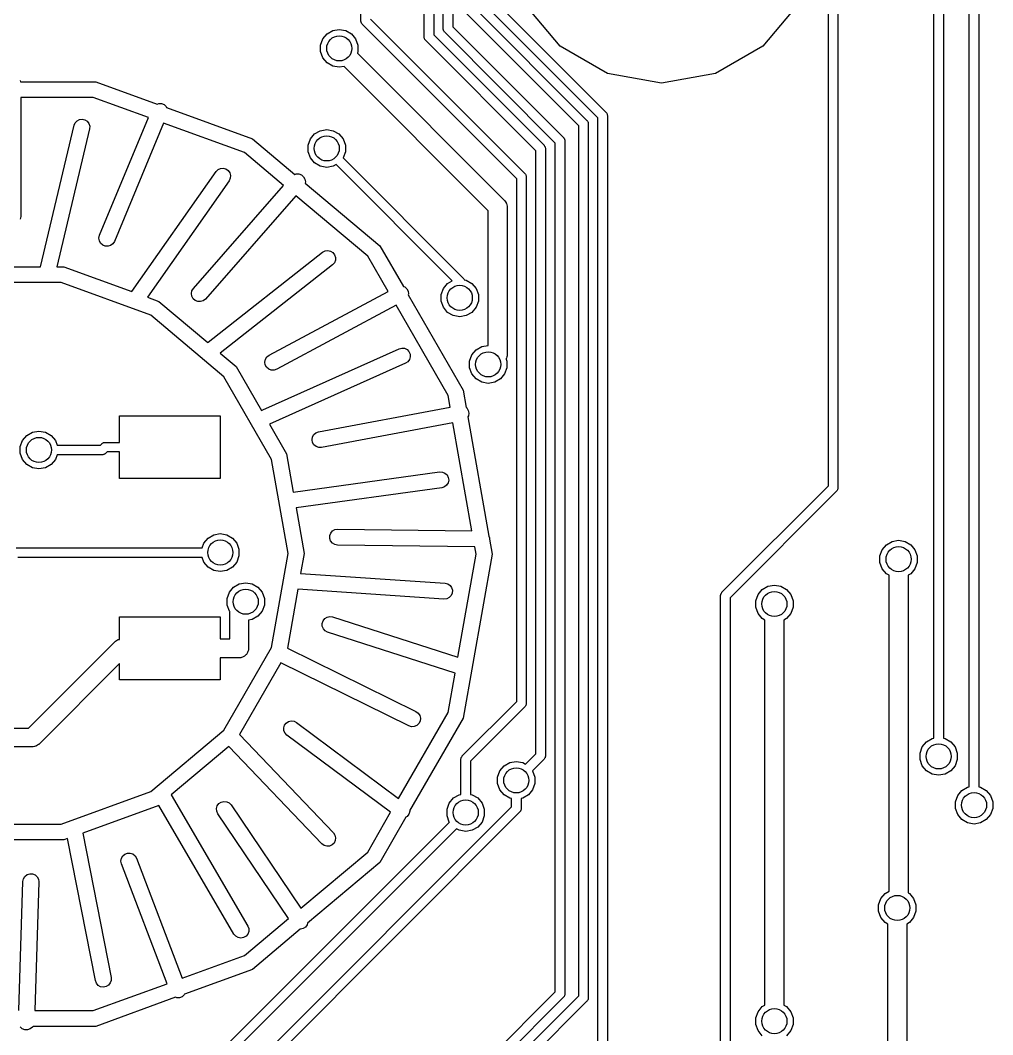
# Model space of a CAD drawing. Extents: x 0 to 100, y -163 to 0.
# Drawn here: x 37.3 to 52.77, y -120.14 to -104.01 of the extents above; entities that cross this region are included whole.
import ezdxf

# ---------------------------------------------------------------- set-up
doc = ezdxf.new("R2010")
doc.units = 0
doc.header["$MEASUREMENT"] = 0
doc.layers.add('BLACK', color=7, linetype='CONTINUOUS')

msp = doc.modelspace()

# ---------------------------------------------------------------- linework, layer by layer
at = {"layer": 'Black'}
for p, q in [((42.7185, -104.023), (42.7185, -96.2527)), ((43.723, -104.276), (43.723, -98.0571)), ((43.8754, -98.0887), (43.8754, -104.244)), ((44.0281, -104.149), (44.0281, -98.7283)), ((44.1805, -98.7598), (44.1805, -104.118)), ((50.1551, -111.416), (50.1551, -100.951)), ((50.3075, -100.919), (50.3075, -111.447)), ((51.8336, -115.429), (51.8336, -101.755)), ((51.986, -101.723), (51.986, -115.429)), ((52.3973, -116.204), (52.3973, -101.839)), ((52.5497, -101.808), (52.5497, -116.204)), ((44.8423, -103.7), (46.6184, -105.477)), ((46.1832, -105.689), (44.3556, -103.861)), ((44.4857, -103.776), (46.3133, -105.603)), ((46.4883, -105.562), (44.7122, -103.786)), ((45.8869, -104.422), (45.3267, -103.755)), ((49.6733, -103.755), (49.1131, -104.422)), ((42.7191, -104.027), (42.7185, -104.023)), ((42.7188, -104.03), (42.7191, -104.027)), ((42.7214, -104.04), (42.7188, -104.03)), ((42.7231, -104.049), (42.7214, -104.04)), ((42.7248, -104.052), (42.7231, -104.049)), ((42.8709, -103.992), (45.326, -106.447)), ((42.1793, -104.227), (42.2699, -104.175)), ((42.2699, -104.175), (42.3729, -104.157)), ((42.3729, -104.157), (42.4759, -104.175)), ((42.4759, -104.175), (42.5665, -104.227)), ((42.7256, -104.056), (42.7248, -104.052)), ((42.7314, -104.064), (42.7256, -104.056)), ((42.7363, -104.072), (42.7314, -104.064)), ((42.7389, -104.074), (42.7363, -104.072)), ((42.7408, -104.077), (42.7389, -104.074)), ((45.1959, -106.532), (42.7408, -104.077)), ((44.0287, -104.152), (44.0281, -104.149)), ((44.0284, -104.156), (44.0287, -104.152)), ((44.031, -104.165), (44.0284, -104.156)), ((44.0327, -104.175), (44.031, -104.165)), ((44.0344, -104.178), (44.0327, -104.175)), ((44.0352, -104.181), (44.0344, -104.178)), ((44.041, -104.189), (44.0352, -104.181)), ((44.0459, -104.198), (44.041, -104.189)), ((44.0485, -104.2), (44.0459, -104.198)), ((44.0504, -104.203), (44.0485, -104.2)), ((45.8105, -105.963), (44.0504, -104.203)), ((44.1805, -104.118), (45.9406, -105.878)), ((42.0763, -104.406), (42.1121, -104.308)), ((42.1121, -104.308), (42.1793, -104.227)), ((42.5665, -104.227), (42.6337, -104.308)), ((42.6337, -104.308), (42.6695, -104.406)), ((43.7236, -104.279), (43.723, -104.276)), ((43.7233, -104.282), (43.7236, -104.279)), ((43.7259, -104.292), (43.7233, -104.282)), ((43.7276, -104.302), (43.7259, -104.292)), ((43.7293, -104.305), (43.7276, -104.302)), ((43.7301, -104.308), (43.7293, -104.305)), ((43.7359, -104.316), (43.7301, -104.308)), ((43.7408, -104.325), (43.7359, -104.316)), ((43.7434, -104.327), (43.7408, -104.325)), ((43.7453, -104.329), (43.7434, -104.327)), ((45.501, -106.085), (43.7453, -104.329)), ((43.8754, -104.244), (45.6311, -106)), ((42.0763, -104.51), (42.0763, -104.406)), ((42.1121, -104.609), (42.0763, -104.51)), ((42.6695, -104.51), (42.6609, -104.534)), ((42.6609, -104.534), (44.9993, -106.872)), ((42.6695, -104.406), (42.6695, -104.51)), ((46.6417, -104.858), (45.8869, -104.422)), ((49.1131, -104.422), (48.3583, -104.858)), ((42.1793, -104.689), (42.1121, -104.609)), ((42.2699, -104.741), (42.1793, -104.689)), ((42.3729, -104.759), (42.2699, -104.741)), ((42.4486, -104.746), (42.3729, -104.759)), ((44.7432, -107.041), (42.4486, -104.746)), ((47.5, -105.01), (46.6417, -104.858)), ((48.3583, -104.858), (47.5, -105.01)), ((37.2963, -104.967), (37.3003, -104.989)), ((37.3003, -104.989), (38.5014, -104.989)), ((38.5014, -104.989), (39.4733, -105.343)), ((38.4573, -105.239), (37.304, -105.239)), ((37.304, -105.239), (37.304, -107.13)), ((39.338, -105.56), (38.4573, -105.239)), ((39.4733, -105.343), (39.5006, -105.334)), ((39.5006, -105.334), (39.5447, -105.336)), ((39.5447, -105.336), (39.5854, -105.353)), ((39.5854, -105.353), (39.6179, -105.383)), ((39.6179, -105.383), (39.6258, -105.398)), ((39.6258, -105.398), (40.9905, -105.895)), ((46.6184, -105.477), (46.6203, -105.479)), ((46.6203, -105.479), (46.6229, -105.481)), ((46.6229, -105.481), (46.6278, -105.49)), ((46.6278, -105.49), (46.6336, -105.498)), ((46.6336, -105.498), (46.6344, -105.501)), ((46.6344, -105.501), (46.6361, -105.504)), ((38.1534, -105.681), (38.1709, -105.64)), ((38.1709, -105.64), (38.2011, -105.608)), ((38.2011, -105.608), (38.2406, -105.588)), ((38.2406, -105.588), (38.2844, -105.583)), ((38.2844, -105.583), (38.3273, -105.593)), ((38.3273, -105.593), (38.3641, -105.618)), ((38.3641, -105.618), (38.3905, -105.653)), ((38.3905, -105.653), (38.4031, -105.695)), ((38.5597, -107.431), (39.338, -105.56)), ((39.577, -105.647), (38.7943, -107.529)), ((40.8635, -106.115), (39.577, -105.647)), ((46.3133, -105.603), (46.3152, -105.606)), ((46.3152, -105.606), (46.3178, -105.608)), ((46.3178, -105.608), (46.3227, -105.617)), ((46.3227, -105.617), (46.3285, -105.625)), ((46.3285, -105.625), (46.3293, -105.628)), ((46.3293, -105.628), (46.331, -105.631)), ((46.331, -105.631), (46.3327, -105.641)), ((46.3327, -105.641), (46.3353, -105.65)), ((46.3353, -105.65), (46.335, -105.654)), ((46.335, -105.654), (46.3356, -105.657)), ((46.3356, -105.657), (46.3356, -119.558)), ((46.4883, -134.279), (46.4883, -105.562)), ((46.6361, -105.504), (46.6378, -105.514)), ((46.6378, -105.514), (46.6404, -105.524)), ((46.6404, -105.524), (46.6401, -105.527)), ((46.6401, -105.527), (46.6407, -105.53)), ((46.6407, -105.53), (46.6407, -134.31)), ((37.6199, -107.933), (38.1534, -105.681)), ((38.4006, -105.739), (37.8809, -107.933)), ((38.4031, -105.695), (38.4006, -105.739)), ((41.9129, -105.899), (41.9801, -105.819)), ((41.9801, -105.819), (42.0707, -105.767)), ((42.0707, -105.767), (42.1737, -105.748)), ((42.1737, -105.748), (42.2767, -105.767)), ((42.2767, -105.767), (42.3673, -105.819)), ((42.3673, -105.819), (42.4345, -105.899)), ((46.1832, -119.526), (46.1832, -105.689)), ((40.9905, -105.895), (41.6662, -106.462)), ((41.8771, -105.997), (41.9129, -105.899)), ((42.4345, -105.899), (42.4703, -105.997)), ((45.8105, -119.464), (45.8105, -105.963)), ((45.9406, -105.878), (45.9425, -105.88)), ((45.9425, -105.88), (45.9451, -105.883)), ((45.9451, -105.883), (45.9501, -105.891)), ((45.9501, -105.891), (45.9558, -105.899)), ((45.9558, -105.899), (45.9566, -105.903)), ((45.9566, -105.903), (45.9583, -105.905)), ((45.9583, -105.905), (45.96, -105.915)), ((45.96, -105.915), (45.9626, -105.925)), ((45.9626, -105.925), (45.9623, -105.928)), ((45.9623, -105.928), (45.9629, -105.932)), ((45.9629, -105.932), (45.9629, -119.495)), ((41.4872, -106.638), (40.8635, -106.115)), ((41.8771, -106.102), (41.8771, -105.997)), ((41.9129, -106.2), (41.8771, -106.102)), ((42.4703, -106.102), (42.4345, -106.2)), ((42.4703, -105.997), (42.4703, -106.102)), ((45.501, -115.679), (45.501, -106.085)), ((45.6311, -106), (45.633, -106.002)), ((45.633, -106.002), (45.6356, -106.005)), ((45.6356, -106.005), (45.6405, -106.013)), ((45.6405, -106.013), (45.6463, -106.021)), ((45.6463, -106.021), (45.6471, -106.025)), ((45.6471, -106.025), (45.6488, -106.028)), ((45.6488, -106.028), (45.6505, -106.037)), ((45.6505, -106.037), (45.6531, -106.047)), ((45.6531, -106.047), (45.6528, -106.05)), ((45.6528, -106.05), (45.6534, -106.054)), ((45.6534, -106.054), (45.6534, -115.71)), ((41.9801, -106.28), (41.9129, -106.2)), ((42.0707, -106.332), (41.9801, -106.28)), ((42.3225, -106.306), (42.2767, -106.332)), ((44.1693, -108.153), (42.3225, -106.306)), ((42.4345, -106.2), (42.4334, -106.201)), ((42.4334, -106.201), (44.3439, -108.112)), ((39.073, -108.327), (40.413, -106.417)), ((40.413, -106.417), (40.4443, -106.386)), ((40.4443, -106.386), (40.4842, -106.367)), ((40.4842, -106.367), (40.5282, -106.363)), ((40.5282, -106.363), (40.5708, -106.375)), ((40.5708, -106.375), (40.6069, -106.4)), ((40.6069, -106.4), (40.6321, -106.436)), ((40.6321, -106.436), (40.6435, -106.479)), ((41.6662, -106.462), (41.6876, -106.454)), ((41.6876, -106.454), (41.7317, -106.455)), ((41.7317, -106.455), (41.7728, -106.471)), ((41.7728, -106.471), (41.806, -106.5)), ((42.1737, -106.351), (42.0707, -106.332)), ((42.2767, -106.332), (42.1737, -106.351)), ((45.326, -106.447), (45.3279, -106.45)), ((45.3279, -106.45), (45.3305, -106.452)), ((45.3305, -106.452), (45.3354, -106.46)), ((45.3354, -106.46), (45.3412, -106.468)), ((45.3412, -106.468), (45.342, -106.472)), ((40.621, -106.563), (39.3201, -108.417)), ((40.6396, -106.523), (40.621, -106.563)), ((40.6435, -106.479), (40.6396, -106.523)), ((41.806, -106.5), (41.8272, -106.539)), ((41.8272, -106.539), (41.834, -106.583)), ((41.834, -106.583), (41.8306, -106.6)), ((41.8306, -106.6), (43.0196, -107.597)), ((45.1959, -114.844), (45.1959, -106.532)), ((45.342, -106.472), (45.3437, -106.475)), ((45.3437, -106.475), (45.3454, -106.484)), ((45.3454, -106.484), (45.348, -106.494)), ((45.348, -106.494), (45.3477, -106.497)), ((45.3477, -106.497), (45.3483, -106.501)), ((45.3483, -106.501), (45.3483, -114.876)), ((40.0515, -108.276), (41.4872, -106.638)), ((41.6818, -106.801), (40.2425, -108.444)), ((42.825, -107.761), (41.6818, -106.801)), ((44.9993, -106.872), (45.0031, -106.878)), ((45.0031, -106.878), (45.0081, -106.882)), ((45.0081, -106.882), (45.0179, -106.899)), ((45.0179, -106.899), (45.0291, -106.915)), ((45.0291, -106.915), (45.0309, -106.921)), ((45.0309, -106.921), (45.0342, -106.927)), ((45.0342, -106.927), (45.0376, -106.946)), ((45.0376, -106.946), (45.0426, -106.965)), ((44.7432, -109.182), (44.7432, -107.041)), ((45.0426, -106.965), (45.0421, -106.972)), ((45.0421, -106.972), (45.0432, -106.978)), ((45.0432, -106.978), (45.0432, -109.333)), ((37.304, -107.13), (37.2963, -107.173)), ((38.5501, -107.474), (38.5597, -107.431)), ((38.5558, -107.518), (38.5501, -107.474)), ((38.5761, -107.557), (38.5558, -107.518)), ((38.6086, -107.587), (38.5761, -107.557)), ((38.6493, -107.604), (38.6086, -107.587)), ((38.7355, -107.593), (38.6934, -107.606)), ((38.7705, -107.566), (38.7355, -107.593)), ((38.7943, -107.529), (38.7705, -107.566)), ((43.0196, -107.597), (43.3926, -108.244)), ((38.6934, -107.606), (38.6493, -107.604)), ((40.2885, -109.13), (42.1085, -107.7)), ((42.1085, -107.7), (42.1474, -107.679)), ((42.1474, -107.679), (42.1911, -107.673)), ((42.1911, -107.673), (42.2343, -107.682)), ((42.2343, -107.682), (42.2717, -107.705)), ((42.2717, -107.705), (42.299, -107.74)), ((42.299, -107.74), (42.3127, -107.782)), ((43.1491, -108.322), (42.825, -107.761)), ((42.2655, -107.9), (40.4787, -109.304)), ((42.2949, -107.867), (42.2655, -107.9)), ((42.3113, -107.826), (42.2949, -107.867)), ((42.3127, -107.782), (42.3113, -107.826)), ((36.7113, -107.933), (37.6199, -107.933)), ((37.8809, -107.933), (37.9905, -107.933)), ((37.9905, -107.933), (39.0729, -108.327)), ((37.9464, -108.183), (36.4276, -108.183)), ((39.3735, -108.703), (37.9464, -108.183)), ((43.3926, -108.244), (43.4139, -108.252)), ((44.0293, -108.275), (44.0965, -108.195)), ((44.0965, -108.195), (44.1693, -108.153)), ((44.3439, -108.112), (44.3458, -108.115)), ((44.3458, -108.115), (44.3484, -108.117)), ((44.3484, -108.117), (44.3533, -108.125)), ((44.3533, -108.125), (44.3591, -108.134)), ((44.3591, -108.134), (44.3599, -108.137)), ((44.3599, -108.137), (44.3931, -108.143)), ((44.3931, -108.143), (44.4837, -108.195)), ((44.4837, -108.195), (44.5509, -108.275)), ((39.0729, -108.327), (39.073, -108.327)), ((40.02, -108.357), (40.0286, -108.314)), ((40.0268, -108.401), (40.02, -108.357)), ((40.048, -108.44), (40.0268, -108.401)), ((40.0286, -108.314), (40.0515, -108.276)), ((41.2569, -109.338), (43.1491, -108.322)), ((43.4139, -108.252), (43.4468, -108.281)), ((43.4468, -108.281), (43.4676, -108.32)), ((43.4676, -108.32), (43.4739, -108.364)), ((43.4739, -108.364), (43.4708, -108.379)), ((43.4708, -108.379), (44.344, -109.891)), ((43.9935, -108.373), (44.0293, -108.275)), ((43.9935, -108.478), (43.9935, -108.373)), ((44.5509, -108.275), (44.5867, -108.373)), ((44.5867, -108.373), (44.5867, -108.478)), ((39.3201, -108.417), (39.5005, -108.483)), ((39.5005, -108.483), (40.2814, -109.138)), ((40.0812, -108.469), (40.048, -108.44)), ((40.1223, -108.485), (40.0812, -108.469)), ((40.1664, -108.486), (40.1223, -108.485)), ((40.2081, -108.471), (40.1664, -108.486)), ((40.2425, -108.444), (40.2081, -108.471)), ((43.2762, -108.542), (41.3771, -109.562)), ((44.1054, -109.978), (43.2762, -108.542)), ((44.0293, -108.576), (43.9935, -108.478)), ((44.5867, -108.478), (44.5509, -108.576)), ((40.5369, -109.679), (39.3735, -108.703)), ((44.0965, -108.656), (44.0293, -108.576)), ((44.1871, -108.708), (44.0965, -108.656)), ((44.2901, -108.727), (44.1871, -108.708)), ((44.3931, -108.708), (44.2901, -108.727)), ((44.4837, -108.656), (44.3931, -108.708)), ((44.5509, -108.576), (44.4837, -108.656)), ((40.2814, -109.138), (40.2885, -109.13)), ((44.5495, -109.253), (44.6401, -109.2)), ((44.6401, -109.2), (44.7431, -109.182)), ((44.7431, -109.182), (44.7432, -109.182)), ((40.4787, -109.304), (40.7315, -109.516)), ((41.1552, -110.204), (43.3252, -109.234)), ((41.1991, -109.403), (41.2223, -109.365)), ((41.2223, -109.365), (41.2569, -109.338)), ((43.3252, -109.234), (43.368, -109.223)), ((43.368, -109.223), (43.4118, -109.228)), ((43.4118, -109.228), (43.4515, -109.247)), ((43.4515, -109.247), (43.4822, -109.279)), ((43.4822, -109.279), (43.5002, -109.319)), ((43.5033, -109.363), (43.4912, -109.406)), ((43.5002, -109.319), (43.5033, -109.363)), ((44.4465, -109.431), (44.4823, -109.333)), ((44.4823, -109.333), (44.5495, -109.253)), ((45.0376, -109.365), (45.0342, -109.385)), ((45.0426, -109.346), (45.0376, -109.365)), ((45.0432, -109.333), (45.0421, -109.34)), ((45.0421, -109.34), (45.0426, -109.346)), ((40.7315, -109.516), (41.1362, -110.217)), ((41.1901, -109.446), (41.1991, -109.403)), ((41.1964, -109.49), (41.1901, -109.446)), ((41.2172, -109.529), (41.1964, -109.49)), ((41.2501, -109.558), (41.2172, -109.529)), ((43.4288, -109.466), (41.2619, -110.435)), ((43.4654, -109.441), (43.4288, -109.466)), ((43.4912, -109.406), (43.4654, -109.441)), ((44.4465, -109.536), (44.4465, -109.431)), ((44.4823, -109.634), (44.4465, -109.536)), ((45.0397, -109.536), (45.0039, -109.634)), ((45.0291, -109.397), (45.0278, -109.399)), ((45.0278, -109.399), (45.0397, -109.431)), ((45.0309, -109.39), (45.0291, -109.397)), ((45.0342, -109.385), (45.0309, -109.39)), ((45.0397, -109.431), (45.0397, -109.536)), ((41.2963, -110.994), (40.5369, -109.679)), ((41.2911, -109.574), (41.2501, -109.558)), ((41.3352, -109.576), (41.2911, -109.574)), ((41.3771, -109.562), (41.3352, -109.576)), ((44.5495, -109.714), (44.4823, -109.634)), ((45.0039, -109.634), (44.9367, -109.714)), ((44.6401, -109.766), (44.5495, -109.714)), ((44.7431, -109.785), (44.6401, -109.766)), ((44.8461, -109.766), (44.7431, -109.785)), ((44.9367, -109.714), (44.8461, -109.766)), ((44.1378, -110.163), (44.1054, -109.978)), ((44.344, -109.891), (44.3929, -110.169)), ((42.0436, -110.555), (44.1378, -110.163)), ((44.3929, -110.169), (44.4034, -110.177)), ((44.4034, -110.177), (44.4259, -110.215)), ((38.877, -110.724), (38.877, -110.3)), ((38.877, -110.3), (40.477, -110.3)), ((40.477, -110.3), (40.477, -111.3)), ((41.1362, -110.217), (41.1552, -110.204)), ((44.4268, -110.302), (44.4189, -110.316)), ((44.4189, -110.316), (44.7537, -112.215)), ((44.4259, -110.215), (44.434, -110.259)), ((44.434, -110.259), (44.4268, -110.302)), ((41.2619, -110.435), (41.535, -110.907)), ((44.1819, -110.413), (42.0904, -110.805)), ((44.4849, -112.131), (44.1819, -110.413)), ((37.3339, -110.694), (37.4011, -110.614)), ((37.4011, -110.614), (37.4917, -110.562)), ((37.4917, -110.562), (37.5947, -110.543)), ((37.5947, -110.543), (37.6977, -110.562)), ((37.6977, -110.562), (37.7883, -110.614)), ((37.7883, -110.614), (37.8555, -110.694)), ((41.94, -110.681), (41.9472, -110.638)), ((41.9472, -110.638), (41.9688, -110.599)), ((41.9688, -110.599), (42.0023, -110.571)), ((42.0023, -110.571), (42.0436, -110.555)), ((37.2981, -110.792), (37.3339, -110.694)), ((37.2981, -110.897), (37.2981, -110.792)), ((37.8555, -110.694), (37.8826, -110.768)), ((37.8826, -110.768), (38.572, -110.768)), ((38.572, -110.768), (38.5942, -110.746)), ((38.5942, -110.746), (38.597, -110.744)), ((38.597, -110.744), (38.5991, -110.742)), ((38.5991, -110.742), (38.6077, -110.737)), ((38.6077, -110.737), (38.6159, -110.731)), ((38.6159, -110.731), (38.6191, -110.73)), ((38.6191, -110.73), (38.622, -110.728)), ((38.622, -110.728), (38.6318, -110.727)), ((38.6318, -110.727), (38.6415, -110.724)), ((38.6415, -110.724), (38.6448, -110.724)), ((38.6448, -110.724), (38.6481, -110.724)), ((38.6481, -110.724), (38.877, -110.724)), ((41.9481, -110.725), (41.94, -110.681)), ((41.9706, -110.763), (41.9481, -110.725)), ((42.0047, -110.791), (41.9706, -110.763)), ((42.0463, -110.805), (42.0047, -110.791)), ((42.0904, -110.805), (42.0463, -110.805)), ((37.3339, -110.995), (37.2981, -110.897)), ((37.8826, -110.921), (37.8555, -110.995)), ((38.6036, -110.921), (37.8826, -110.921)), ((38.6069, -110.92), (38.6036, -110.921)), ((38.6102, -110.92), (38.6069, -110.92)), ((38.6199, -110.918), (38.6102, -110.92)), ((38.6297, -110.916), (38.6199, -110.918)), ((38.6326, -110.914), (38.6297, -110.916)), ((38.6358, -110.914), (38.6326, -110.914)), ((38.644, -110.908), (38.6358, -110.914)), ((38.6526, -110.903), (38.644, -110.908)), ((38.6547, -110.9), (38.6526, -110.903)), ((38.6575, -110.898), (38.6547, -110.9)), ((38.6797, -110.876), (38.6575, -110.898)), ((38.877, -110.876), (38.6797, -110.876)), ((38.877, -111.3), (38.877, -110.876)), ((41.535, -110.907), (41.6416, -111.513)), ((37.4011, -111.075), (37.3339, -110.995)), ((37.4917, -111.127), (37.4011, -111.075)), ((37.5947, -111.146), (37.4917, -111.127)), ((37.6977, -111.127), (37.5947, -111.146)), ((37.7883, -111.075), (37.6977, -111.127)), ((37.8555, -110.995), (37.7883, -111.075)), ((41.56, -112.49), (41.2963, -110.994)), ((40.477, -111.3), (38.877, -111.3)), ((41.6416, -111.513), (43.9698, -111.194)), ((43.9698, -111.194), (44.0139, -111.196)), ((44.0139, -111.196), (44.0547, -111.213)), ((44.0547, -111.213), (44.0874, -111.242)), ((44.0874, -111.242), (44.1079, -111.281)), ((44.1079, -111.281), (44.1139, -111.325)), ((44.0042, -111.446), (41.6858, -111.763)), ((44.0462, -111.432), (44.0042, -111.446)), ((44.0811, -111.405), (44.0462, -111.432)), ((44.1046, -111.368), (44.0811, -111.405)), ((44.1139, -111.325), (44.1046, -111.368)), ((48.4623, -113.108), (50.1551, -111.416)), ((50.3046, -111.463), (50.3029, -111.473)), ((50.3072, -111.454), (50.3046, -111.463)), ((50.3075, -111.447), (50.3069, -111.451)), ((50.3069, -111.451), (50.3072, -111.454)), ((50.2852, -111.501), (48.5924, -113.194)), ((50.2871, -111.498), (50.2852, -111.501)), ((50.2897, -111.496), (50.2871, -111.498)), ((50.2946, -111.488), (50.2897, -111.496)), ((50.3004, -111.479), (50.2946, -111.488)), ((50.3012, -111.476), (50.3004, -111.479)), ((50.3029, -111.473), (50.3012, -111.476)), ((41.6858, -111.763), (41.814, -112.49)), ((42.2666, -112.132), (42.3051, -112.11)), ((42.3051, -112.11), (42.3487, -112.103)), ((42.3487, -112.103), (44.4849, -112.131)), ((40.2197, -112.326), (40.2869, -112.246)), ((40.2869, -112.246), (40.3775, -112.193)), ((40.3775, -112.193), (40.4805, -112.175)), ((40.4805, -112.175), (40.5835, -112.193)), ((40.5835, -112.193), (40.6741, -112.246)), ((40.6741, -112.246), (40.7413, -112.326)), ((42.2217, -112.25), (42.2222, -112.206)), ((42.2362, -112.292), (42.2217, -112.25)), ((42.2222, -112.206), (42.2379, -112.165)), ((42.2379, -112.165), (42.2666, -112.132)), ((44.7537, -112.215), (44.7623, -112.24)), ((44.7623, -112.24), (44.7621, -112.262)), ((44.7621, -112.262), (44.804, -112.5)), ((37.2296, -112.4), (40.1926, -112.4)), ((40.1926, -112.4), (40.2197, -112.326)), ((40.7413, -112.326), (40.7771, -112.424)), ((40.7771, -112.424), (40.7771, -112.529)), ((42.2641, -112.326), (42.2362, -112.292)), ((42.302, -112.349), (42.2641, -112.326)), ((42.3453, -112.357), (42.302, -112.349)), ((44.5298, -112.386), (42.3453, -112.357)), ((44.55, -112.5), (44.5298, -112.386)), ((50.9757, -112.53), (51.0115, -112.432)), ((51.0115, -112.432), (51.0787, -112.351)), ((51.0787, -112.351), (51.1693, -112.299)), ((51.1693, -112.299), (51.2723, -112.281)), ((51.2723, -112.281), (51.3753, -112.299)), ((51.3753, -112.299), (51.4659, -112.351)), ((51.4659, -112.351), (51.5331, -112.432)), ((51.5331, -112.432), (51.5689, -112.53)), ((40.1926, -112.552), (37.2612, -112.552)), ((40.2197, -112.627), (40.1926, -112.552)), ((40.7771, -112.529), (40.7413, -112.627)), ((41.2963, -113.986), (41.56, -112.49)), ((41.814, -112.49), (41.758, -112.808)), ((44.261, -114.139), (44.55, -112.5)), ((44.804, -112.5), (44.344, -115.109)), ((50.9757, -112.634), (50.9757, -112.53)), ((51.5689, -112.53), (51.5689, -112.634)), ((40.2869, -112.707), (40.2197, -112.627)), ((40.3775, -112.759), (40.2869, -112.707)), ((40.4805, -112.777), (40.3775, -112.759)), ((40.5835, -112.759), (40.4805, -112.777)), ((40.6741, -112.707), (40.5835, -112.759)), ((40.7413, -112.627), (40.6741, -112.707)), ((51.0115, -112.733), (50.9757, -112.634)), ((51.0787, -112.813), (51.0115, -112.733)), ((51.5331, -112.733), (51.4659, -112.813)), ((51.5689, -112.634), (51.5331, -112.733)), ((41.758, -112.808), (44.0556, -112.963)), ((51.1223, -112.838), (51.0787, -112.813)), ((51.1223, -117.861), (51.1223, -112.838)), ((51.4659, -112.813), (51.4223, -112.838)), ((51.4223, -112.838), (51.4223, -117.885)), ((40.6241, -113.108), (40.6913, -113.027)), ((40.6913, -113.027), (40.7819, -112.975)), ((40.7819, -112.975), (40.8849, -112.957)), ((40.8849, -112.957), (40.9879, -112.975)), ((40.9879, -112.975), (41.0785, -113.027)), ((41.0785, -113.027), (41.1457, -113.108)), ((41.7137, -113.059), (41.5481, -113.998)), ((44.0384, -113.217), (41.7137, -113.059)), ((44.0556, -112.963), (44.0984, -112.974)), ((44.0984, -112.974), (44.135, -112.998)), ((44.135, -112.998), (44.161, -113.034)), ((44.161, -113.034), (44.1733, -113.076)), ((44.1733, -113.076), (44.1703, -113.12)), ((49.0358, -113.144), (49.103, -113.064)), ((49.103, -113.064), (49.1936, -113.011)), ((49.1936, -113.011), (49.2966, -112.993)), ((49.2966, -112.993), (49.3996, -113.011)), ((49.3996, -113.011), (49.4902, -113.064)), ((49.4902, -113.064), (49.5574, -113.144)), ((40.5883, -113.206), (40.6241, -113.108)), ((40.5883, -113.31), (40.5883, -113.206)), ((41.1457, -113.108), (41.1815, -113.206)), ((41.1815, -113.206), (41.1815, -113.31)), ((44.0823, -113.212), (44.0384, -113.217)), ((44.1219, -113.193), (44.0823, -113.212)), ((44.1524, -113.161), (44.1219, -113.193)), ((44.1703, -113.12), (44.1524, -113.161)), ((48.44, -113.162), (48.4406, -113.159)), ((48.44, -135.53), (48.44, -113.162)), ((48.4403, -113.156), (48.4429, -113.146)), ((48.4406, -113.159), (48.4403, -113.156)), ((48.4429, -113.146), (48.4446, -113.136)), ((48.4446, -113.136), (48.4463, -113.133)), ((48.4463, -113.133), (48.4471, -113.13)), ((48.4471, -113.13), (48.4529, -113.122)), ((48.4529, -113.122), (48.4578, -113.113)), ((48.4578, -113.113), (48.4604, -113.111)), ((48.4604, -113.111), (48.4623, -113.108)), ((48.5924, -113.194), (48.5924, -135.561)), ((49, -113.242), (49.0358, -113.144)), ((49, -113.347), (49, -113.242)), ((49.5574, -113.144), (49.5932, -113.242)), ((49.5932, -113.242), (49.5932, -113.347)), ((40.6241, -113.409), (40.5883, -113.31)), ((41.1815, -113.31), (41.1457, -113.409)), ((49.0358, -113.445), (49, -113.347)), ((49.5932, -113.347), (49.5574, -113.445)), ((38.877, -113.855), (38.877, -113.5)), ((38.877, -113.5), (40.477, -113.5)), ((40.477, -113.5), (40.477, -113.85)), ((40.6297, -113.415), (40.6241, -113.409)), ((40.6297, -113.85), (40.6297, -113.415)), ((40.9879, -113.541), (40.9297, -113.551)), ((40.9297, -113.551), (40.9297, -114)), ((41.0785, -113.489), (40.9879, -113.541)), ((41.1457, -113.409), (41.0785, -113.489)), ((42.1012, -113.603), (42.1146, -113.561)), ((42.1146, -113.561), (42.1417, -113.526)), ((42.1417, -113.526), (42.179, -113.502)), ((42.179, -113.502), (42.2221, -113.493)), ((42.2221, -113.493), (42.2658, -113.499)), ((42.2658, -113.499), (44.261, -114.139)), ((49.103, -113.525), (49.0358, -113.445)), ((49.1466, -113.55), (49.103, -113.525)), ((49.1466, -119.672), (49.1466, -113.55)), ((49.4902, -113.525), (49.4466, -113.55)), ((49.4466, -113.55), (49.4466, -119.672)), ((49.5574, -113.445), (49.4902, -113.525)), ((42.1029, -113.647), (42.1012, -113.603)), ((42.1196, -113.688), (42.1029, -113.647)), ((42.1492, -113.72), (42.1196, -113.688)), ((42.1882, -113.741), (42.1492, -113.72)), ((38.8006, -113.894), (38.806, -113.89)), ((38.806, -113.89), (38.8103, -113.885)), ((38.8103, -113.885), (38.8273, -113.875)), ((38.8273, -113.875), (38.8433, -113.864)), ((38.8433, -113.864), (38.8497, -113.862)), ((38.8497, -113.862), (38.8554, -113.859)), ((38.8554, -113.859), (38.8747, -113.856)), ((38.8747, -113.856), (38.877, -113.855)), ((40.477, -113.85), (40.6297, -113.85)), ((44.2165, -114.392), (42.1882, -113.741)), ((37.4285, -115.266), (38.8006, -113.894)), ((40.5369, -115.301), (41.2963, -113.986)), ((40.9207, -114.051), (40.9141, -114.063)), ((40.9229, -114.038), (40.9207, -114.051)), ((40.9274, -114.026), (40.9229, -114.038)), ((40.9297, -114), (40.9274, -114.013)), ((40.9274, -114.013), (40.9274, -114.026)), ((41.5481, -113.998), (43.5932, -115.006)), ((40.7797, -114.15), (40.477, -114.15)), ((40.477, -114.15), (40.477, -114.5)), ((40.7926, -114.148), (40.7797, -114.15)), ((40.8057, -114.148), (40.7926, -114.148)), ((40.8181, -114.143), (40.8057, -114.148)), ((40.831, -114.141), (40.8181, -114.143)), ((40.8424, -114.134), (40.831, -114.141)), ((40.8547, -114.13), (40.8424, -114.134)), ((40.8648, -114.121), (40.8547, -114.13)), ((40.8761, -114.115), (40.8648, -114.121)), ((40.8846, -114.105), (40.8761, -114.115)), ((40.8946, -114.096), (40.8846, -114.105)), ((40.9012, -114.085), (40.8946, -114.096)), ((40.9096, -114.075), (40.9012, -114.085)), ((40.9141, -114.063), (40.9096, -114.075)), ((38.877, -114.242), (37.5967, -115.522)), ((38.877, -114.5), (38.877, -114.242)), ((41.4441, -114.23), (40.7852, -115.371)), ((43.4808, -115.234), (41.4441, -114.23)), ((40.477, -114.5), (38.877, -114.5)), ((44.1054, -115.022), (44.2165, -114.392)), ((44.3306, -115.709), (45.1959, -114.844)), ((43.5932, -115.006), (43.6287, -115.032)), ((45.326, -114.929), (44.4607, -115.795)), ((45.3279, -114.927), (45.326, -114.929)), ((45.3305, -114.925), (45.3279, -114.927)), ((45.3354, -114.916), (45.3305, -114.925)), ((45.3412, -114.908), (45.3354, -114.916)), ((45.342, -114.905), (45.3412, -114.908)), ((45.3437, -114.902), (45.342, -114.905)), ((45.3454, -114.892), (45.3437, -114.902)), ((45.348, -114.882), (45.3454, -114.892)), ((45.3483, -114.876), (45.3477, -114.879)), ((45.3477, -114.879), (45.348, -114.882)), ((41.5298, -115.188), (41.5666, -115.163)), ((41.5666, -115.163), (41.6095, -115.153)), ((41.6095, -115.153), (41.6533, -115.158)), ((41.6533, -115.158), (41.6927, -115.178)), ((41.6927, -115.178), (43.318, -116.385)), ((43.318, -116.385), (44.1054, -115.022)), ((44.344, -115.109), (43.4925, -116.583)), ((43.6287, -115.032), (43.6532, -115.069)), ((43.6589, -115.156), (43.6394, -115.195)), ((43.6532, -115.069), (43.6637, -115.112)), ((43.6637, -115.112), (43.6589, -115.156)), ((36.4407, -115.266), (37.4285, -115.266)), ((39.3735, -116.277), (40.5369, -115.301)), ((41.4908, -115.265), (41.5034, -115.223)), ((41.4935, -115.309), (41.4908, -115.265)), ((41.511, -115.35), (41.4935, -115.309)), ((41.5034, -115.223), (41.5298, -115.188)), ((43.5232, -115.246), (43.4808, -115.234)), ((43.5672, -115.243), (43.5232, -115.246)), ((43.6076, -115.226), (43.5672, -115.243)), ((43.6394, -115.195), (43.6076, -115.226)), ((40.7852, -115.371), (42.2788, -116.932)), ((41.5413, -115.382), (41.511, -115.35)), ((43.1902, -116.607), (41.5413, -115.382)), ((51.649, -115.566), (51.7162, -115.486)), ((51.7162, -115.486), (51.8068, -115.434)), ((51.8068, -115.434), (51.8336, -115.429)), ((51.986, -115.429), (52.0128, -115.434)), ((52.0128, -115.434), (52.1034, -115.486)), ((52.1034, -115.486), (52.1706, -115.566)), ((37.4906, -115.566), (36.4407, -115.566)), ((37.4971, -115.565), (37.4906, -115.566)), ((37.5037, -115.566), (37.4971, -115.565)), ((37.5226, -115.56), (37.5037, -115.566)), ((37.5419, -115.557), (37.5226, -115.56)), ((37.5476, -115.554), (37.5419, -115.557)), ((37.554, -115.552), (37.5476, -115.554)), ((37.57, -115.541), (37.554, -115.552)), ((37.587, -115.531), (37.57, -115.541)), ((37.5913, -115.526), (37.587, -115.531)), ((37.5967, -115.522), (37.5913, -115.526)), ((40.6156, -115.561), (39.6987, -116.331)), ((42.0952, -117.108), (40.6156, -115.561)), ((51.6132, -115.665), (51.649, -115.566)), ((51.6132, -115.769), (51.6132, -115.665)), ((52.1706, -115.566), (52.2064, -115.665)), ((52.2064, -115.665), (52.2064, -115.769)), ((44.3083, -115.763), (44.3089, -115.76)), ((44.3083, -116.322), (44.3083, -115.763)), ((44.3086, -115.757), (44.3112, -115.747)), ((44.3089, -115.76), (44.3086, -115.757)), ((44.3112, -115.747), (44.3129, -115.737)), ((44.3129, -115.737), (44.3146, -115.734)), ((44.3146, -115.734), (44.3154, -115.731)), ((44.3154, -115.731), (44.3212, -115.723)), ((44.3212, -115.723), (44.3261, -115.714)), ((44.3261, -115.714), (44.3287, -115.712)), ((44.3287, -115.712), (44.3306, -115.709)), ((44.4607, -115.795), (44.4607, -116.322)), ((44.9954, -115.868), (45.086, -115.816)), ((45.086, -115.816), (45.189, -115.797)), ((45.189, -115.797), (45.292, -115.816)), ((45.292, -115.816), (45.3378, -115.842)), ((45.3378, -115.842), (45.501, -115.679)), ((45.6311, -115.764), (45.4487, -115.947)), ((45.633, -115.762), (45.6311, -115.764)), ((45.6356, -115.759), (45.633, -115.762)), ((45.6405, -115.751), (45.6356, -115.759)), ((45.6463, -115.743), (45.6405, -115.751)), ((45.6471, -115.739), (45.6463, -115.743)), ((45.6488, -115.736), (45.6471, -115.739)), ((45.6505, -115.727), (45.6488, -115.736)), ((45.6531, -115.717), (45.6505, -115.727)), ((45.6534, -115.71), (45.6528, -115.714)), ((45.6528, -115.714), (45.6531, -115.717)), ((51.649, -115.868), (51.6132, -115.769)), ((52.2064, -115.769), (52.1706, -115.868)), ((44.8924, -116.046), (44.9282, -115.948)), ((44.9282, -115.948), (44.9954, -115.868)), ((45.4487, -115.947), (45.4498, -115.948)), ((45.4498, -115.948), (45.4856, -116.046)), ((51.7162, -115.948), (51.649, -115.868)), ((51.8068, -116), (51.7162, -115.948)), ((52.1034, -115.948), (52.0128, -116)), ((52.1706, -115.868), (52.1034, -115.948)), ((44.8924, -116.151), (44.8924, -116.046)), ((45.4856, -116.046), (45.4856, -116.151)), ((51.9098, -116.018), (51.8068, -116)), ((52.0128, -116), (51.9098, -116.018)), ((37.9464, -116.797), (39.3735, -116.277)), ((44.9282, -116.249), (44.8924, -116.151)), ((44.9954, -116.329), (44.9282, -116.249)), ((45.4498, -116.249), (45.3826, -116.329)), ((45.4856, -116.151), (45.4498, -116.249)), ((52.2127, -116.341), (52.2799, -116.261)), ((52.2799, -116.261), (52.3705, -116.209)), ((52.3705, -116.209), (52.3973, -116.204)), ((52.5497, -116.204), (52.5765, -116.209)), ((52.5765, -116.209), (52.6671, -116.261)), ((52.6671, -116.261), (52.7343, -116.341)), ((39.6987, -116.331), (40.9167, -118.416)), ((40.4329, -116.504), (40.4588, -116.469)), ((40.4588, -116.469), (40.4954, -116.444)), ((40.4954, -116.444), (40.5382, -116.433)), ((40.5382, -116.433), (40.582, -116.438)), ((40.582, -116.438), (40.6217, -116.457)), ((40.6217, -116.457), (40.6523, -116.489)), ((44.0879, -116.558), (44.1237, -116.459)), ((44.1237, -116.459), (44.1909, -116.379)), ((44.1909, -116.379), (44.2815, -116.327)), ((44.2815, -116.327), (44.3083, -116.322)), ((44.4607, -116.322), (44.4875, -116.327)), ((44.4875, -116.327), (44.5781, -116.379)), ((44.5781, -116.379), (44.6453, -116.459)), ((44.6453, -116.459), (44.6811, -116.558)), ((45.086, -116.382), (44.9954, -116.329)), ((45.1128, -116.386), (45.086, -116.382)), ((45.1128, -116.522), (45.1128, -116.386)), ((45.292, -116.382), (45.2652, -116.386)), ((45.2652, -116.386), (45.2652, -116.554)), ((45.3826, -116.329), (45.292, -116.382)), ((52.1769, -116.44), (52.2127, -116.341)), ((52.1769, -116.544), (52.1769, -116.44)), ((52.7343, -116.341), (52.7701, -116.44)), ((52.7701, -116.44), (52.7701, -116.544)), ((39.5005, -116.497), (38.2917, -116.937)), ((39.5013, -116.496), (39.5005, -116.497)), ((40.6973, -118.544), (39.5013, -116.496)), ((40.4207, -116.547), (40.4329, -116.504)), ((40.4238, -116.591), (40.4207, -116.547)), ((40.4417, -116.631), (40.4238, -116.591)), ((40.4315, -121.203), (45.1128, -116.522)), ((41.5647, -118.297), (40.4417, -116.631)), ((45.2429, -116.607), (40.517, -121.333)), ((40.6523, -116.489), (41.7604, -118.133)), ((42.825, -117.239), (43.1902, -116.607)), ((43.4932, -116.595), (43.4806, -116.637)), ((43.4925, -116.583), (43.4932, -116.595)), ((44.0879, -116.662), (44.0879, -116.558)), ((44.6811, -116.558), (44.6811, -116.662)), ((45.2448, -116.605), (45.2429, -116.607)), ((45.2474, -116.603), (45.2448, -116.605)), ((45.2523, -116.594), (45.2474, -116.603)), ((45.2581, -116.586), (45.2523, -116.594)), ((45.2589, -116.583), (45.2581, -116.586)), ((45.2606, -116.58), (45.2589, -116.583)), ((45.2623, -116.57), (45.2606, -116.58)), ((45.2649, -116.56), (45.2623, -116.57)), ((45.2652, -116.554), (45.2646, -116.557)), ((45.2646, -116.557), (45.2649, -116.56)), ((52.2127, -116.642), (52.1769, -116.544)), ((52.7701, -116.544), (52.7343, -116.642)), ((40.3982, -120.488), (44.1248, -116.762)), ((43.4332, -116.686), (43.0196, -117.403)), ((43.4542, -116.672), (43.4332, -116.686)), ((43.4806, -116.637), (43.4542, -116.672)), ((44.1237, -116.761), (44.0879, -116.662)), ((44.1248, -116.762), (44.1237, -116.761)), ((44.6453, -116.761), (44.5781, -116.841)), ((44.6811, -116.662), (44.6453, -116.761)), ((52.2799, -116.723), (52.2127, -116.642)), ((52.3705, -116.775), (52.2799, -116.723)), ((52.4735, -116.793), (52.3705, -116.775)), ((52.5765, -116.775), (52.4735, -116.793)), ((52.6671, -116.723), (52.5765, -116.775)), ((52.7343, -116.642), (52.6671, -116.723)), ((36.4276, -116.797), (37.9464, -116.797)), ((38.2917, -116.937), (38.7416, -119.236)), ((44.2357, -116.867), (40.4837, -120.619)), ((42.2788, -116.932), (42.3033, -116.969)), ((44.2815, -116.893), (44.2357, -116.867)), ((44.3845, -116.911), (44.2815, -116.893)), ((44.4875, -116.893), (44.3845, -116.911)), ((44.5781, -116.841), (44.4875, -116.893)), ((37.9905, -117.047), (36.9399, -117.047)), ((38.0501, -117.025), (37.9905, -117.047)), ((38.4924, -119.284), (38.0501, -117.025)), ((42.1308, -117.134), (42.0952, -117.108)), ((42.2894, -117.095), (42.2575, -117.126)), ((42.3089, -117.056), (42.2894, -117.095)), ((42.3033, -116.969), (42.3137, -117.012)), ((42.3137, -117.012), (42.3089, -117.056)), ((38.9285, -117.3), (38.9619, -117.271)), ((38.9619, -117.271), (39.0031, -117.255)), ((39.0031, -117.255), (39.0472, -117.255)), ((39.0472, -117.255), (39.0889, -117.269)), ((39.0889, -117.269), (39.1231, -117.297)), ((41.7604, -118.133), (42.825, -117.239)), ((42.1731, -117.146), (42.1308, -117.134)), ((42.2172, -117.143), (42.1731, -117.146)), ((42.2575, -117.126), (42.2172, -117.143)), ((38.9, -117.382), (38.907, -117.338)), ((38.9083, -117.425), (38.9, -117.382)), ((38.907, -117.338), (38.9285, -117.3)), ((39.6341, -119.333), (38.9083, -117.425)), ((39.1231, -117.297), (39.1457, -117.335)), ((39.1457, -117.335), (39.8728, -119.246)), ((43.0196, -117.403), (41.8691, -118.368)), ((37.3723, -117.625), (37.407, -117.598)), ((37.407, -117.598), (37.4489, -117.584)), ((37.4489, -117.584), (37.493, -117.586)), ((37.493, -117.586), (37.5339, -117.602)), ((37.5339, -117.602), (37.5668, -117.631)), ((37.2756, -119.761), (37.3401, -117.706)), ((37.3401, -117.706), (37.3491, -117.663)), ((37.3491, -117.663), (37.3723, -117.625)), ((37.5939, -117.714), (37.5297, -119.761)), ((37.5668, -117.631), (37.5876, -117.67)), ((37.5876, -117.67), (37.5939, -117.714)), ((50.9905, -117.978), (51.0577, -117.898)), ((51.0577, -117.898), (51.1223, -117.861)), ((51.4223, -117.885), (51.4449, -117.898)), ((51.4449, -117.898), (51.5121, -117.978)), ((50.9547, -118.076), (50.9905, -117.978)), ((50.9547, -118.181), (50.9547, -118.076)), ((51.5121, -117.978), (51.5479, -118.076)), ((51.5479, -118.076), (51.5479, -118.181)), ((50.9905, -118.279), (50.9547, -118.181)), ((51.5479, -118.181), (51.5121, -118.279)), ((40.8635, -118.885), (41.5647, -118.297)), ((41.8611, -118.396), (41.8352, -118.431)), ((41.8691, -118.368), (41.8611, -118.396)), ((51.0577, -118.359), (50.9905, -118.279)), ((51.1013, -118.384), (51.0577, -118.359)), ((51.1013, -132.501), (51.1013, -118.384)), ((51.4449, -118.359), (51.4013, -118.384)), ((51.4013, -118.384), (51.4013, -132.413)), ((51.5121, -118.279), (51.4449, -118.359)), ((40.7259, -118.578), (40.6973, -118.544)), ((40.9173, -118.543), (40.8891, -118.577)), ((40.9167, -118.416), (40.932, -118.457)), ((40.9322, -118.501), (40.9173, -118.543)), ((40.932, -118.457), (40.9322, -118.501)), ((41.7519, -118.466), (40.9905, -119.105)), ((41.7558, -118.467), (41.7519, -118.466)), ((41.7986, -118.456), (41.7558, -118.467)), ((41.8352, -118.431), (41.7986, -118.456)), ((40.7642, -118.6), (40.7259, -118.578)), ((40.8076, -118.607), (40.7642, -118.6)), ((40.851, -118.599), (40.8076, -118.607)), ((40.8891, -118.577), (40.851, -118.599)), ((39.8728, -119.246), (40.8635, -118.885)), ((40.9905, -119.105), (39.9125, -119.498)), ((38.4573, -119.761), (39.6341, -119.333)), ((38.5082, -119.326), (38.4924, -119.284)), ((38.5372, -119.359), (38.5082, -119.326)), ((38.5758, -119.38), (38.5372, -119.359)), ((38.7004, -119.356), (38.6627, -119.379)), ((38.7282, -119.321), (38.7004, -119.356)), ((38.7425, -119.28), (38.7282, -119.321)), ((38.7416, -119.236), (38.7425, -119.28)), ((38.6194, -119.387), (38.5758, -119.38)), ((38.6627, -119.379), (38.6194, -119.387)), ((39.9055, -119.51), (39.8721, -119.539)), ((39.9125, -119.498), (39.9055, -119.51)), ((44.1736, -121.1), (45.8105, -119.464)), ((44.9704, -120.739), (46.1832, -119.526)), ((45.95, -119.535), (45.9451, -119.544)), ((45.9558, -119.527), (45.95, -119.535)), ((45.9566, -119.524), (45.9558, -119.527)), ((45.9583, -119.521), (45.9566, -119.524)), ((45.96, -119.511), (45.9583, -119.521)), ((45.9626, -119.502), (45.96, -119.511)), ((45.9629, -119.495), (45.9623, -119.498)), ((45.9623, -119.498), (45.9626, -119.502)), ((39.7698, -119.549), (38.5014, -120.011)), ((39.7868, -119.555), (39.7698, -119.549)), ((39.8309, -119.555), (39.7868, -119.555)), ((39.8721, -119.539), (39.8309, -119.555)), ((45.9406, -119.549), (44.2845, -121.205)), ((46.3133, -119.612), (45.1005, -120.825)), ((45.9425, -119.546), (45.9406, -119.549)), ((45.9451, -119.544), (45.9425, -119.546)), ((46.3152, -119.609), (46.3133, -119.612)), ((46.3178, -119.607), (46.3152, -119.609)), ((46.3227, -119.598), (46.3178, -119.607)), ((46.3285, -119.59), (46.3227, -119.598)), ((46.3293, -119.587), (46.3285, -119.59)), ((46.331, -119.584), (46.3293, -119.587)), ((46.3327, -119.574), (46.331, -119.584)), ((46.3353, -119.565), (46.3327, -119.574)), ((46.3356, -119.558), (46.335, -119.561)), ((46.335, -119.561), (46.3353, -119.565)), ((49.0358, -119.778), (49.103, -119.697)), ((49.103, -119.697), (49.1466, -119.672)), ((49.4466, -119.672), (49.4902, -119.697)), ((49.4902, -119.697), (49.5574, -119.778)), ((37.5297, -119.761), (38.4573, -119.761)), ((49, -119.876), (49.0358, -119.778)), ((49.5574, -119.778), (49.5932, -119.876)), ((37.3301, -120.048), (37.2972, -120.019)), ((37.5001, -120.011), (37.4917, -120.025)), ((38.5014, -120.011), (37.5001, -120.011)), ((49, -119.98), (49, -119.876)), ((49.0358, -120.079), (49, -119.98)), ((49.5932, -119.98), (49.5574, -120.079)), ((49.5932, -119.876), (49.5932, -119.98)), ((37.371, -120.064), (37.3301, -120.048)), ((37.4151, -120.066), (37.371, -120.064)), ((37.457, -120.052), (37.4151, -120.066)), ((37.4917, -120.025), (37.457, -120.052)), ((49.103, -120.159), (49.0358, -120.079)), ((49.5574, -120.079), (49.4902, -120.159))]:
    msp.add_line(p, q, dxfattribs=at)
for centre in [(42.3729, -104.458), (42.1737, -106.049), (44.2901, -108.425), (44.7431, -109.483), (37.5947, -110.844), (40.4805, -112.476), (51.2723, -112.582), (40.8849, -113.258), (49.2966, -113.294), (51.9098, -115.717), (45.189, -116.099), (52.4735, -116.492), (44.3845, -116.61), (51.2513, -118.128), (49.2966, -119.928)]:
    msp.add_circle(centre, 0.2, dxfattribs=at)

doc.saveas('drawing.dxf')
